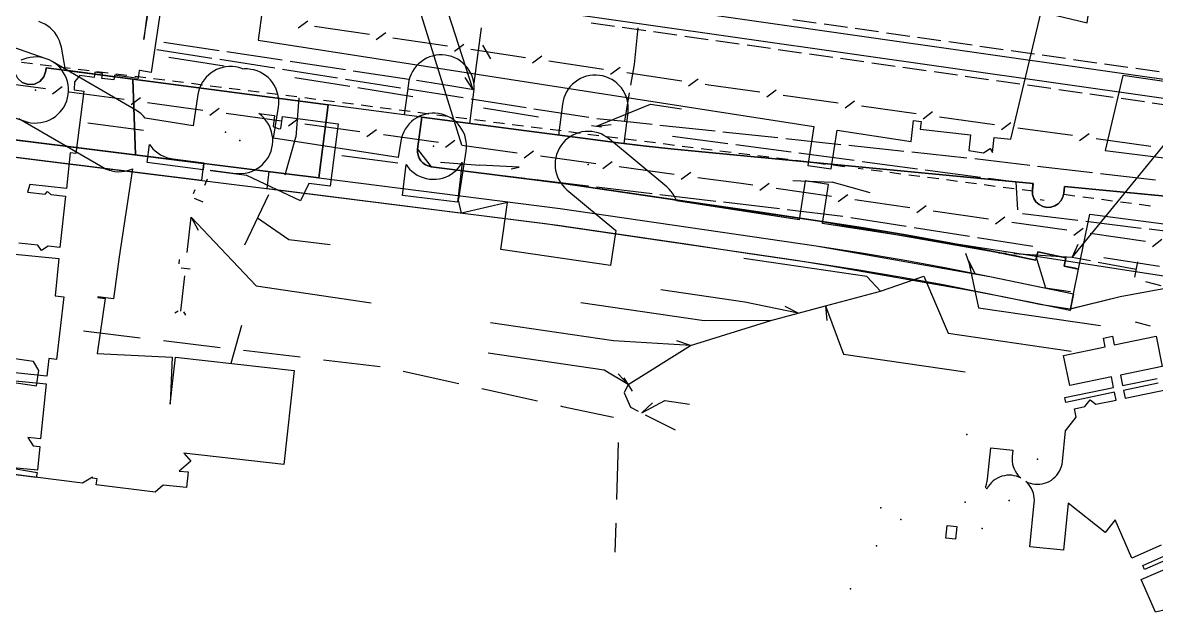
# Model space of a CAD drawing. Header units: metres. Extents: x -3782 to -2031, y 18790 to 19846.
# Drawn here: x -2949.8 to -2877.8, y 18841.5 to 18878.9 of the extents above; entities that cross this region are included whole.
import ezdxf

# ---------------------------------------------------------------- set-up
doc = ezdxf.new("R2010")
doc.units = ezdxf.units.M
for name, color, linetype in [('BOUNDARY', 7, 'Continuous'), ('CURB', 7, 'Continuous'), ('ELECTR_CABLE', 7, 'Continuous'), ('ELECTR_CABLE_COMM', 7, 'Continuous'), ('GRASS', 7, 'Continuous'), ('GROUND', 7, 'Continuous'), ('OVERHEAD_POWER_LINE', 7, 'Continuous'), ('ROAD', 7, 'Continuous'), ('SEWER', 7, 'Continuous'), ('SIDEWALK_PATH', 7, 'Continuous'), ('TREE', 7, 'Continuous'), ('WATER_PIPELINE', 7, 'Continuous')]:
    doc.layers.add(name, color=color, linetype=linetype)

msp = doc.modelspace()

# ---------------------------------------------------------------- linework, layer by layer
at = {"layer": 'BOUNDARY'}
msp.add_lwpolyline([(-2871.346, 18863.146), (-2880.079, 18861.528), (-2883.277, 18860.749), (-2885.199, 18861.048), (-2887.428, 18861.508), (-2889.762, 18861.954), (-2898.459, 18863.481), (-2900.672, 18863.838), (-2915.01, 18865.943), (-2916.599, 18866.161), (-2932.957, 18868.229), (-2933.119, 18868.249), (-2954.235, 18870.875), (-2956.163, 18871.211), (-2959.218, 18872.06), (-2959.662, 18872.182), (-2963.49, 18873.222), (-2965.783, 18874.097), (-2970.131, 18875.962), (-2978.826, 18878.573), (-2987.761, 18880.182), (-2994.569, 18881.013), (-3030.502, 18885.663)], dxfattribs=at)
at = {"layer": 'CURB'}
for points in [[(-2949.17, 18876.332), (-2949.874, 18876.419)], [(-2947.971, 18876.184), (-2948.674, 18876.271)], [(-2946.771, 18876.036), (-2947.474, 18876.123)], [(-2945.571, 18875.888), (-2946.275, 18875.975)], [(-2944.372, 18875.74), (-2945.075, 18875.827)], [(-2943.172, 18875.592), (-2943.875, 18875.679)], [(-2941.973, 18875.441), (-2942.676, 18875.53)], [(-2940.773, 18875.289), (-2941.477, 18875.378)], [(-2939.574, 18875.137), (-2940.277, 18875.226)], [(-2938.375, 18874.985), (-2939.078, 18875.074)], [(-2937.176, 18874.833), (-2937.879, 18874.922)], [(-2935.977, 18874.681), (-2936.68, 18874.77)], [(-2934.778, 18874.529), (-2935.481, 18874.618)], [(-2933.578, 18874.377), (-2934.281, 18874.467)], [(-2932.379, 18874.226), (-2933.082, 18874.315)], [(-2931.18, 18874.074), (-2931.883, 18874.163)], [(-2930.392, 18873.727), (-2930.979, 18869.087)], [(-2929.981, 18873.919), (-2930.684, 18874.01)], [(-2928.782, 18873.764), (-2929.485, 18873.855)], [(-2927.583, 18873.609), (-2928.286, 18873.7)], [(-2926.385, 18873.454), (-2927.088, 18873.545)], [(-2925.186, 18873.299), (-2925.889, 18873.39)], [(-2924.443, 18872.944), (-2924.708, 18870.919)], [(-2923.987, 18873.144), (-2924.69, 18873.235)], [(-2922.788, 18872.989), (-2923.491, 18873.08)], [(-2921.59, 18872.834), (-2922.292, 18872.925)], [(-2920.391, 18872.679), (-2921.094, 18872.77)], [(-2930.979, 18869.087), (-2933.196, 18869.368), (-2956.683, 18872.292)], [(-2919.297, 18872.538), (-2919.895, 18872.615)], [(-2919.192, 18872.524), (-2919.297, 18872.538)], [(-2917.993, 18872.372), (-2918.696, 18872.461)], [(-2916.794, 18872.219), (-2917.497, 18872.309)], [(-2915.595, 18872.067), (-2916.298, 18872.156)], [(-2914.395, 18871.915), (-2915.099, 18872.004)], [(-2913.196, 18871.762), (-2913.899, 18871.852)], [(-2911.997, 18871.61), (-2912.7, 18871.699)], [(-2910.798, 18871.458), (-2911.501, 18871.547)], [(-2909.599, 18871.305), (-2910.302, 18871.394)], [(-2924.708, 18870.919), (-2923.842, 18869.798)], [(-2908.4, 18871.153), (-2909.103, 18871.242)], [(-2907.2, 18871.002), (-2907.904, 18871.09)], [(-2906.001, 18870.851), (-2906.704, 18870.94)], [(-2904.802, 18870.7), (-2905.505, 18870.789)], [(-2903.602, 18870.55), (-2904.306, 18870.638)], [(-2902.403, 18870.399), (-2903.106, 18870.487)], [(-2901.204, 18870.248), (-2901.907, 18870.337)], [(-2900.004, 18870.098), (-2900.708, 18870.186)], [(-2898.805, 18869.947), (-2899.508, 18870.035)], [(-2897.606, 18869.796), (-2898.309, 18869.885)], [(-2923.842, 18869.798), (-2915.438, 18868.735), (-2899.171, 18866.346), (-2888.051, 18864.394), (-2885.435, 18863.856), (-2885.327, 18864.379), (-2883.529, 18864.006), (-2883.637, 18863.484), (-2882.732, 18863.296)], [(-2896.407, 18869.644), (-2896.722, 18869.685)], [(-2895.208, 18869.487), (-2895.911, 18869.579)], [(-2894.009, 18869.33), (-2894.712, 18869.422)], [(-2892.811, 18869.174), (-2893.514, 18869.265)], [(-2930.979, 18869.087), (-2915.654, 18867.15), (-2899.403, 18864.763), (-2888.371, 18862.826), (-2883.053, 18861.729)], [(-2891.612, 18869.017), (-2892.315, 18869.109)], [(-2890.414, 18868.86), (-2891.117, 18868.952)], [(-2889.215, 18868.703), (-2889.918, 18868.795)], [(-2888.017, 18868.547), (-2888.719, 18868.638)], [(-2886.818, 18868.39), (-2887.521, 18868.482)], [(-2885.619, 18868.233), (-2886.322, 18868.325)], [(-2884.922, 18867.659), (-2885.17, 18867.688)], [(-2882.963, 18867.928), (-2883.665, 18868.021)], [(-2881.764, 18867.77), (-2882.467, 18867.863)], [(-2880.566, 18867.612), (-2881.269, 18867.704)], [(-2879.368, 18867.453), (-2880.07, 18867.546)], [(-2878.169, 18867.295), (-2878.872, 18867.388)]]:
    msp.add_lwpolyline(points, dxfattribs=at)
at = {"layer": 'ELECTR_CABLE'}
for points in [[(-2921.184, 18874.686), (-2933.528, 18912.882)], [(-2941.033, 18879.746), (-2941.631, 18875.791), (-2942.355, 18875.9), (-2942.391, 18875.904), (-2942.461, 18875.408), (-2943.963, 18875.62), (-2944.004, 18875.307), (-2944.764, 18875.407), (-2944.722, 18875.727), (-2945.217, 18875.796), (-2945.26, 18875.473), (-2946.162, 18875.592), (-2946.505, 18875.196), (-2946.524, 18874.684), (-2945.901, 18874.604), (-2946.412, 18870.637), (-2946.774, 18870.684), (-2947.018, 18868.419), (-2949.349, 18868.67), (-2949.482, 18868.182), (-2948.367, 18868.061), (-2948.209, 18868.221), (-2948.008, 18868.023), (-2947.072, 18867.922), (-2947.424, 18864.663), (-2948.173, 18864.743), (-2948.601, 18864.468), (-2948.823, 18864.814), (-2950.038, 18864.945)], [(-2941.902, 18879.369), (-2941.967, 18878.91), (-2942.088, 18877.883), (-2941.789, 18879.86)], [(-2920.683, 18878.629), (-2921.132, 18875.098)], [(-2910.717, 18878.628), (-2910.959, 18876.295)], [(-2950.359, 18872.923), (-2949.667, 18872.684), (-2949.469, 18872.626), (-2949.267, 18872.588), (-2949.061, 18872.57), (-2948.855, 18872.573), (-2948.651, 18872.595), (-2948.449, 18872.637), (-2948.252, 18872.699), (-2948.063, 18872.78), (-2947.882, 18872.879), (-2947.712, 18872.996), (-2947.554, 18873.128), (-2947.41, 18873.275), (-2947.281, 18873.436), (-2947.168, 18873.609), (-2947.073, 18873.791), (-2946.996, 18873.983), (-2946.938, 18874.18), (-2946.9, 18874.383), (-2946.882, 18874.588), (-2946.885, 18874.794), (-2946.907, 18874.999), (-2946.949, 18875.201), (-2947.011, 18875.397), (-2947.092, 18875.587), (-2947.191, 18875.768), (-2947.308, 18875.938), (-2947.44, 18876.096), (-2947.587, 18876.24), (-2947.748, 18876.369), (-2947.921, 18876.481), (-2948.103, 18876.577), (-2948.295, 18876.654), (-2951.712, 18877.835)], [(-2941.268, 18877.245), (-2937.772, 18876.695)], [(-2937.318, 18877.161), (-2940.837, 18877.693)], [(-2933.304, 18876.554), (-2936.823, 18877.086)], [(-2940.503, 18876.765), (-2937.001, 18876.199)], [(-2937.278, 18876.618), (-2933.781, 18876.068)], [(-2929.29, 18875.947), (-2932.81, 18876.479)], [(-2933.287, 18875.991), (-2929.79, 18875.441)], [(-2925.276, 18875.339), (-2928.796, 18875.872)], [(-2910.959, 18876.295), (-2911.181, 18874.986)], [(-2932.511, 18875.472), (-2929.009, 18874.906)], [(-2929.296, 18875.364), (-2925.799, 18874.814)], [(-2922.656, 18874.943), (-2924.782, 18875.265)], [(-2921.268, 18874.701), (-2922.656, 18874.943)], [(-2921.184, 18874.686), (-2921.699, 18875.466)], [(-2928.516, 18874.826), (-2925.013, 18874.259)], [(-2925.305, 18874.737), (-2921.808, 18874.187)], [(-2911.264, 18874.493), (-2911.571, 18872.682)], [(-2921.314, 18874.11), (-2917.818, 18873.56)], [(-2920.524, 18873.533), (-2917.022, 18872.966)], [(-2917.324, 18873.483), (-2913.827, 18872.933)], [(-2913.35, 18872.381), (-2909.919, 18873.769)], [(-2909.919, 18873.769), (-2907.956, 18873.483)], [(-2913.331, 18872.869), (-2911.571, 18872.682)], [(-2942.12, 18872.101), (-2945.661, 18872.557)], [(-2913.659, 18872.422), (-2913.023, 18872.337)], [(-2913.35, 18872.381), (-2912.421, 18872.487)], [(-2911.571, 18872.682), (-2909.82, 18872.495)], [(-2909.323, 18872.442), (-2905.821, 18872.069)], [(-2905.324, 18872.016), (-2901.822, 18871.643)], [(-2908.515, 18871.738), (-2904.999, 18871.27)], [(-2901.325, 18871.59), (-2897.823, 18871.217)], [(-2883.13, 18864.03), (-2876.989, 18871.546)], [(-2904.503, 18871.204), (-2900.986, 18870.736)], [(-2900.491, 18870.67), (-2896.974, 18870.202)], [(-2897.325, 18871.164), (-2893.823, 18870.791)], [(-2893.326, 18870.738), (-2889.824, 18870.365)], [(-2925.975, 18870.025), (-2929.516, 18870.48)], [(-2896.478, 18870.136), (-2892.961, 18869.668)], [(-2889.327, 18870.308), (-2885.829, 18869.899)], [(-2885.333, 18869.841), (-2881.835, 18869.432)], [(-2917.895, 18869.05), (-2921.439, 18869.476)], [(-2892.466, 18869.602), (-2888.949, 18869.134)], [(-2881.338, 18869.374), (-2877.84, 18868.965)], [(-2914.065, 18868.59), (-2917.399, 18868.99)], [(-2913.855, 18868.565), (-2914.065, 18868.59)], [(-2909.814, 18868.08), (-2913.358, 18868.505)], [(-2888.453, 18869.068), (-2886.707, 18868.836)], [(-2886.707, 18868.836), (-2886.607, 18867.053)], [(-2935.676, 18864.833), (-2934.165, 18868.03)], [(-2905.774, 18867.595), (-2909.318, 18868.02)], [(-2901.733, 18867.11), (-2905.277, 18867.535)], [(-2897.693, 18866.625), (-2901.237, 18867.05)], [(-2934.87, 18866.54), (-2932.88, 18865.179)], [(-2893.673, 18865.992), (-2897.199, 18866.548)], [(-2886.291, 18866.823), (-2882.77, 18866.392)], [(-2882.274, 18866.331), (-2878.752, 18865.9)], [(-2889.653, 18865.359), (-2893.179, 18865.915)], [(-2878.256, 18865.839), (-2874.734, 18865.408)], [(-2932.88, 18865.179), (-2930.27, 18864.852)], [(-2885.634, 18864.725), (-2889.159, 18865.281)], [(-2883.13, 18864.03), (-2882.754, 18864.885)], [(-2950.499, 18864.261), (-2947.495, 18863.956), (-2947.735, 18861.594), (-2947.178, 18861.527), (-2947.655, 18857.556), (-2948.138, 18857.614), (-2948.252, 18856.493), (-2952.117, 18856.885)], [(-2889.559, 18863.337), (-2889.881, 18864.283)], [(-2887.338, 18864.283), (-2887.79, 18864.31)], [(-2883.13, 18864.03), (-2886.839, 18864.253)], [(-2885.46, 18864.17), (-2884.82, 18862.102)], [(-2896.182, 18862.823), (-2903.999, 18863.963)], [(-2889.72, 18863.81), (-2889.088, 18860.839)], [(-2889.72, 18863.81), (-2889.288, 18862.982)], [(-2881.974, 18863.81), (-2883.13, 18864.03)], [(-2879.08, 18863.26), (-2881.483, 18863.717)], [(-2877.594, 18863.457), (-2881.12, 18864.013)], [(-2878.978, 18863.749), (-2879.182, 18862.771)], [(-2895.32, 18861.88), (-2896.182, 18862.823)], [(-2895.32, 18861.88), (-2892.55, 18862.845)], [(-2892.55, 18862.845), (-2891.012, 18859.215)], [(-2903.918, 18861.2), (-2909.255, 18861.978)], [(-2884.82, 18862.102), (-2883.243, 18861.872)], [(-2878.474, 18862.494), (-2877.506, 18862.242)], [(-2900.533, 18860.493), (-2903.918, 18861.2)], [(-2898.795, 18860.955), (-2895.32, 18861.88)], [(-2906.503, 18859.997), (-2914.335, 18861.139)], [(-2902.27, 18860.03), (-2898.795, 18860.955)], [(-2900.533, 18860.493), (-2901.362, 18860.921)], [(-2898.795, 18860.955), (-2897.666, 18857.892)], [(-2898.795, 18860.955), (-2898.718, 18860.024)], [(-2889.088, 18860.839), (-2881.341, 18859.709)], [(-2912.264, 18858.736), (-2920.081, 18859.876)], [(-2907.37, 18858.43), (-2902.27, 18860.03)], [(-2902.27, 18860.03), (-2906.503, 18859.997)], [(-2879.141, 18859.939), (-2878.173, 18859.687)], [(-2945.927, 18859.363), (-2942.335, 18858.931)], [(-2891.012, 18859.215), (-2883.195, 18858.076)], [(-2940.846, 18858.753), (-2937.254, 18858.321)], [(-2907.37, 18858.43), (-2912.264, 18858.736)], [(-2911.33, 18855.96), (-2907.37, 18858.43)], [(-2907.37, 18858.43), (-2908.253, 18858.736)], [(-2935.764, 18858.142), (-2932.173, 18857.711)], [(-2912.865, 18856.872), (-2920.22, 18857.945)], [(-2897.666, 18857.892), (-2889.926, 18856.764)], [(-2930.683, 18857.532), (-2927.091, 18857.101)], [(-2911.33, 18855.96), (-2912.865, 18856.872)], [(-2952.225, 18856.393), (-2948.303, 18855.996), (-2948.656, 18852.513), (-2949.472, 18852.595), (-2949.121, 18852.057), (-2948.706, 18852.015), (-2948.858, 18850.516), (-2950.848, 18850.718), (-2948.877, 18850.378), (-2948.932, 18850.061), (-2950.92, 18850.309)], [(-2925.623, 18856.8), (-2922.09, 18856.02)], [(-2911.33, 18855.96), (-2911.976, 18856.635)], [(-2911.065, 18855.536), (-2911.595, 18856.384)], [(-2920.625, 18855.697), (-2917.093, 18854.918)], [(-2911.33, 18855.96), (-2911.58, 18855.43)], [(-2911.58, 18855.43), (-2911.19, 18854.52)], [(-2910.46, 18854.15), (-2909.017, 18854.948)], [(-2910.46, 18854.15), (-2909.793, 18854.804)], [(-2909.017, 18854.948), (-2907.44, 18854.718)], [(-2915.628, 18854.595), (-2915.506, 18854.568)], [(-2915.506, 18854.568), (-2912.271, 18853.884)], [(-2911.19, 18854.52), (-2910.695, 18854.269)], [(-2910.249, 18854.043), (-2908.349, 18853.08)], [(-2911.967, 18852.266), (-2912.076, 18848.65)], [(-2912.122, 18847.151), (-2912.178, 18845.313)]]:
    msp.add_lwpolyline(points, dxfattribs=at)
for points in [[(-2933.793, 18873.047), (-2933.881, 18872.361), (-2933.532, 18872.196), (-2933.394, 18872.23), (-2933.297, 18872.983), (-2929.757, 18872.528), (-2930.267, 18868.561), (-2931.62, 18868.735), (-2932.143, 18867.628), (-2935.555, 18869.241), (-2937.843, 18869.535), (-2937.838, 18869.575), (-2936.276, 18869.374), (-2936.07, 18869.358), (-2935.864, 18869.362), (-2935.659, 18869.386), (-2935.458, 18869.43), (-2935.262, 18869.494), (-2935.073, 18869.576), (-2934.894, 18869.677), (-2934.724, 18869.795), (-2934.568, 18869.928), (-2934.425, 18870.077), (-2934.297, 18870.239), (-2934.186, 18870.412), (-2934.092, 18870.596), (-2934.017, 18870.788), (-2933.961, 18870.986), (-2933.925, 18871.189), (-2933.909, 18871.394), (-2933.913, 18871.601), (-2933.937, 18871.805), (-2933.981, 18872.006), (-2934.045, 18872.203), (-2934.127, 18872.391), (-2934.228, 18872.571), (-2934.346, 18872.74), (-2934.48, 18872.897), (-2934.628, 18873.04), (-2934.79, 18873.167), (-2934.804, 18873.177)], [(-2938.339, 18869.599), (-2941.88, 18870.054), (-2941.732, 18871.202), (-2941.66, 18871.098), (-2941.526, 18870.941), (-2941.377, 18870.798), (-2941.216, 18870.671), (-2941.042, 18870.56), (-2940.858, 18870.466), (-2940.667, 18870.391), (-2940.468, 18870.335), (-2940.265, 18870.299), (-2938.282, 18870.044)], [(-2922.174, 18867.55), (-2925.677, 18867.97), (-2925.442, 18869.927), (-2925.353, 18869.802), (-2925.218, 18869.646), (-2925.069, 18869.504), (-2924.906, 18869.378), (-2924.731, 18869.268), (-2924.547, 18869.176), (-2924.354, 18869.103), (-2924.156, 18869.048), (-2923.952, 18869.014), (-2923.747, 18868.999), (-2923.541, 18869.005), (-2923.336, 18869.031), (-2923.135, 18869.077), (-2922.94, 18869.142), (-2922.752, 18869.226), (-2922.573, 18869.328), (-2922.405, 18869.447), (-2922.249, 18869.582), (-2922.107, 18869.732), (-2921.981, 18869.895), (-2921.871, 18870.069), (-2921.871, 18870.07)]]:
    msp.add_lwpolyline(points, close=True, dxfattribs=at)
at = {"layer": 'ELECTR_CABLE_COMM'}
for points in [[(-2921.898, 18871.159), (-2934.126, 18910.471)], [(-2932.292, 18878.615), (-2931.69, 18879.062)], [(-2931.25, 18878.728), (-2927.774, 18878.211)], [(-2927.333, 18877.878), (-2926.731, 18878.324)], [(-2926.29, 18877.991), (-2922.814, 18877.474)], [(-2922.373, 18877.14), (-2921.771, 18877.587)], [(-2921.33, 18877.253), (-2917.854, 18876.736)], [(-2920.587, 18877.521), (-2920.08, 18876.658)], [(-2917.414, 18876.403), (-2916.811, 18876.849)], [(-2916.371, 18876.516), (-2912.895, 18875.999)], [(-2912.454, 18875.665), (-2911.852, 18876.112)], [(-2911.411, 18875.778), (-2907.935, 18875.261)], [(-2951.841, 18875.234), (-2948.336, 18874.757)], [(-2947.891, 18874.429), (-2947.295, 18874.882)], [(-2907.494, 18874.928), (-2906.892, 18875.374)], [(-2906.451, 18875.041), (-2906.212, 18875.005)], [(-2906.212, 18875.005), (-2902.971, 18874.554)], [(-2946.85, 18874.554), (-2943.345, 18874.078)], [(-2942.9, 18873.75), (-2942.303, 18874.203)], [(-2902.527, 18874.225), (-2901.929, 18874.677)], [(-2901.485, 18874.348), (-2898.005, 18873.863)], [(-2941.859, 18873.875), (-2938.354, 18873.398)], [(-2937.909, 18873.07), (-2937.312, 18873.524)], [(-2897.561, 18873.534), (-2896.963, 18873.986)], [(-2896.519, 18873.657), (-2893.038, 18873.173)], [(-2936.867, 18873.196), (-2933.363, 18872.719)], [(-2932.918, 18872.391), (-2932.321, 18872.845)], [(-2892.595, 18872.843), (-2891.997, 18873.295)], [(-2891.553, 18872.966), (-2888.072, 18872.482)], [(-2931.876, 18872.517), (-2928.371, 18872.04)], [(-2927.927, 18871.712), (-2927.33, 18872.165)], [(-2887.628, 18872.153), (-2887.03, 18872.604)], [(-2886.586, 18872.275), (-2883.106, 18871.791)], [(-2926.885, 18871.837), (-2923.38, 18871.36)], [(-2922.935, 18871.032), (-2922.339, 18871.486)], [(-2882.662, 18871.462), (-2882.064, 18871.914)], [(-2881.62, 18871.584), (-2878.139, 18871.1)], [(-2921.894, 18871.158), (-2918.389, 18870.681)], [(-2917.944, 18870.353), (-2917.348, 18870.807)], [(-2916.903, 18870.479), (-2913.398, 18870.002)], [(-2912.953, 18869.674), (-2912.356, 18870.128)], [(-2911.912, 18869.8), (-2908.407, 18869.323)], [(-2907.962, 18868.995), (-2907.365, 18869.448)], [(-2906.92, 18869.12), (-2904.317, 18868.766)], [(-2904.317, 18868.766), (-2903.416, 18868.637)], [(-2902.974, 18868.306), (-2902.374, 18868.755)], [(-2901.932, 18868.424), (-2898.43, 18867.923)], [(-2897.988, 18867.592), (-2897.388, 18868.041)], [(-2896.945, 18867.71), (-2893.444, 18867.209)], [(-2893.001, 18866.878), (-2892.402, 18867.327)], [(-2891.959, 18866.996), (-2888.458, 18866.495)], [(-2888.015, 18866.163), (-2887.415, 18866.613)], [(-2886.973, 18866.282), (-2883.471, 18865.78)], [(-2883.029, 18865.449), (-2882.429, 18865.899)], [(-2881.986, 18865.568), (-2878.485, 18865.066)], [(-2878.042, 18864.735), (-2877.443, 18865.185)]]:
    msp.add_lwpolyline(points, dxfattribs=at)
at = {"layer": 'GRASS'}
for points in [[(-2942.794, 18875.359), (-2948.297, 18876.084), (-2948.324, 18875.879), (-2948.452, 18875.503), (-2948.706, 18875.216), (-2949.049, 18875.045), (-2949.445, 18875.018), (-2949.821, 18875.146), (-2950.108, 18875.4), (-2950.279, 18875.743), (-2950.306, 18876.139), (-2950.279, 18876.345), (-2954.065, 18876.843), (-2954.857, 18876.789), (-2955.543, 18876.447), (-2956.051, 18875.873), (-2956.309, 18875.122), (-2956.683, 18872.292), (-2942.624, 18870.542)], [(-2930.392, 18873.727), (-2942.794, 18875.359), (-2942.624, 18870.542), (-2933.196, 18869.368), (-2930.979, 18869.087)]]:
    msp.add_lwpolyline(points, close=True, dxfattribs=at)
msp.add_lwpolyline([(-2858.005, 18866.081), (-2883.632, 18868.534), (-2883.672, 18868.121), (-2883.728, 18867.864), (-2883.847, 18867.635), (-2884.022, 18867.443), (-2884.243, 18867.301), (-2884.494, 18867.221), (-2884.753, 18867.21), (-2885.005, 18867.265), (-2885.239, 18867.385), (-2885.434, 18867.563), (-2885.573, 18867.781), (-2885.652, 18868.028), (-2885.664, 18868.291), (-2885.623, 18868.724), (-2906.859, 18870.757), (-2908.622, 18870.934), (-2910.383, 18871.126), (-2912.143, 18871.334), (-2913.9, 18871.557), (-2924.443, 18872.944), (-2924.708, 18870.919), (-2924.714, 18870.722), (-2924.682, 18870.529), (-2924.612, 18870.346), (-2924.508, 18870.179), (-2924.372, 18870.035), (-2924.213, 18869.922), (-2924.034, 18869.842), (-2923.842, 18869.798), (-2915.438, 18868.735), (-2911.371, 18868.138), (-2907.304, 18867.541), (-2903.237, 18866.944), (-2899.171, 18866.346), (-2896.381, 18865.917), (-2893.597, 18865.448), (-2890.82, 18864.94), (-2888.051, 18864.394), (-2887.397, 18864.26), (-2886.743, 18864.126), (-2886.089, 18863.991), (-2885.435, 18863.856), (-2885.327, 18864.379), (-2883.529, 18864.006), (-2883.637, 18863.484), (-2883.41, 18863.437), (-2883.184, 18863.39), (-2882.958, 18863.343), (-2882.732, 18863.296), (-2882.021, 18866.771), (-2872.294, 18865.51)], dxfattribs=at)
at = {"layer": 'GROUND'}
for points in [[(-2949.821, 18875.146), (-2949.445, 18875.018), (-2949.049, 18875.045), (-2948.706, 18875.216), (-2948.452, 18875.503), (-2948.324, 18875.879), (-2948.297, 18876.084), (-2942.794, 18875.359), (-2930.392, 18873.727), (-2930.979, 18869.087), (-2933.196, 18869.368), (-2956.048, 18872.213)], [(-2871.346, 18863.146), (-2880.079, 18861.528), (-2883.252, 18860.755), (-2883.053, 18861.729), (-2882.732, 18863.296), (-2882.958, 18863.343), (-2883.184, 18863.39), (-2883.41, 18863.437), (-2883.637, 18863.484), (-2883.529, 18864.006), (-2885.327, 18864.379), (-2885.435, 18863.856), (-2886.089, 18863.991), (-2886.743, 18864.126), (-2887.397, 18864.26), (-2888.051, 18864.394), (-2890.82, 18864.94), (-2893.597, 18865.448), (-2896.381, 18865.917), (-2899.171, 18866.346), (-2903.237, 18866.944), (-2907.304, 18867.541), (-2911.371, 18868.138), (-2915.438, 18868.735), (-2923.842, 18869.798), (-2924.034, 18869.842), (-2924.213, 18869.922), (-2924.372, 18870.035), (-2924.508, 18870.179), (-2924.612, 18870.346), (-2924.682, 18870.529), (-2924.714, 18870.722), (-2924.708, 18870.919), (-2924.443, 18872.944), (-2913.9, 18871.557), (-2912.143, 18871.334), (-2910.383, 18871.126), (-2908.622, 18870.934), (-2906.859, 18870.757), (-2885.623, 18868.724), (-2885.664, 18868.291), (-2885.652, 18868.028), (-2885.573, 18867.781), (-2885.434, 18867.563), (-2885.239, 18867.385), (-2885.005, 18867.265), (-2884.753, 18867.21), (-2884.494, 18867.221), (-2884.243, 18867.301), (-2884.022, 18867.443), (-2883.847, 18867.635), (-2883.728, 18867.864), (-2883.672, 18868.121), (-2883.632, 18868.534), (-2858.005, 18866.081)]]:
    msp.add_lwpolyline(points, dxfattribs=at)
at = {"layer": 'OVERHEAD_POWER_LINE'}
for points in [[(-2932.253, 18874.173), (-2932.44, 18871.68)], [(-2933.132, 18869.278), (-2932.44, 18871.68)], [(-2923.251, 18870.095), (-2920.76, 18869.884)], [(-2918.263, 18869.764), (-2920.76, 18869.884)], [(-2918.768, 18869.654), (-2918.263, 18869.764)], [(-2900.871, 18868.928), (-2898.374, 18868.808)], [(-2895.966, 18868.136), (-2898.374, 18868.808)], [(-2935.887, 18859.704), (-2936.579, 18857.302)]]:
    msp.add_lwpolyline(points, dxfattribs=at)
at = {"layer": 'ROAD'}
msp.add_lwpolyline([(-2859.769, 18866.25), (-2883.622, 18868.533), (-2883.626, 18868.533), (-2883.63, 18868.531), (-2883.632, 18868.528), (-2883.633, 18868.524), (-2883.672, 18868.122), (-2883.672, 18868.121), (-2883.728, 18867.865), (-2883.729, 18867.864), (-2883.847, 18867.635), (-2883.848, 18867.634), (-2884.021, 18867.444), (-2884.022, 18867.443), (-2884.243, 18867.301), (-2884.244, 18867.301), (-2884.493, 18867.222), (-2884.495, 18867.221), (-2884.752, 18867.21), (-2884.753, 18867.21), (-2885.005, 18867.265), (-2885.006, 18867.265), (-2885.239, 18867.385), (-2885.24, 18867.386), (-2885.433, 18867.563), (-2885.434, 18867.564), (-2885.573, 18867.781), (-2885.574, 18867.782), (-2885.652, 18868.027), (-2885.652, 18868.028), (-2885.665, 18868.29), (-2885.665, 18868.291), (-2885.624, 18868.715), (-2885.624, 18868.719), (-2885.626, 18868.722), (-2885.629, 18868.724), (-2885.633, 18868.726), (-2906.86, 18870.757), (-2908.622, 18870.934), (-2910.383, 18871.126), (-2911.594, 18871.269), (-2911.342, 18873.248), (-2911.327, 18873.454), (-2911.331, 18873.66), (-2911.355, 18873.864), (-2911.4, 18874.066), (-2911.464, 18874.262), (-2911.547, 18874.45), (-2911.648, 18874.63), (-2911.766, 18874.799), (-2911.9, 18874.955), (-2912.049, 18875.098), (-2912.211, 18875.225), (-2912.384, 18875.336), (-2912.568, 18875.43), (-2912.76, 18875.504), (-2912.958, 18875.56), (-2913.161, 18875.596), (-2913.367, 18875.612), (-2913.573, 18875.608), (-2913.777, 18875.583), (-2913.979, 18875.539), (-2914.175, 18875.475), (-2914.363, 18875.392), (-2914.543, 18875.291), (-2914.712, 18875.173), (-2914.868, 18875.039), (-2915.011, 18874.89), (-2915.138, 18874.728), (-2915.249, 18874.554), (-2915.343, 18874.37), (-2915.417, 18874.178), (-2915.473, 18873.98), (-2915.509, 18873.777), (-2915.76, 18871.802), (-2921.394, 18872.543), (-2921.133, 18874.526), (-2921.116, 18874.732), (-2921.119, 18874.938), (-2921.143, 18875.142), (-2921.186, 18875.344), (-2921.249, 18875.54), (-2921.331, 18875.729), (-2921.431, 18875.909), (-2921.549, 18876.079), (-2921.682, 18876.236), (-2921.83, 18876.379), (-2921.991, 18876.507), (-2922.165, 18876.619), (-2922.348, 18876.713), (-2922.54, 18876.789), (-2922.738, 18876.846), (-2922.94, 18876.882), (-2923.146, 18876.899), (-2923.352, 18876.896), (-2923.557, 18876.872), (-2923.758, 18876.829), (-2923.954, 18876.766), (-2924.143, 18876.684), (-2924.323, 18876.584), (-2924.493, 18876.466), (-2924.65, 18876.333), (-2924.793, 18876.185), (-2924.922, 18876.024), (-2925.033, 18875.85), (-2925.127, 18875.667), (-2925.203, 18875.475), (-2925.26, 18875.277), (-2925.297, 18875.074), (-2925.558, 18873.092), (-2930.392, 18873.728), (-2942.794, 18875.36), (-2947.074, 18875.923), (-2947.338, 18877.387), (-2947.385, 18877.587), (-2947.451, 18877.783), (-2947.536, 18877.97), (-2947.639, 18878.149), (-2947.758, 18878.317), (-2947.894, 18878.472), (-2948.044, 18878.613), (-2948.208, 18878.738), (-2948.383, 18878.847), (-2948.567, 18878.939), (-2948.76, 18879.012)], dxfattribs=at)
for points in [[(-2956.184, 18871.118), (-2956.048, 18872.213), (-2956.047, 18872.213), (-2938.305, 18870.004), (-2938.441, 18868.911), (-2956.183, 18871.117), (-2956.184, 18871.117)], [(-2933.197, 18869.368), (-2930.979, 18869.087), (-2915.655, 18867.15), (-2915.654, 18867.15), (-2911.592, 18866.553), (-2907.529, 18865.957), (-2903.466, 18865.36), (-2899.403, 18864.764), (-2896.635, 18864.337), (-2893.874, 18863.872), (-2891.119, 18863.369), (-2888.371, 18862.826), (-2887.041, 18862.554), (-2885.712, 18862.28), (-2884.382, 18862.005), (-2883.054, 18861.729), (-2883.053, 18861.729), (-2883.053, 18861.728), (-2883.273, 18860.652), (-2883.273, 18860.651), (-2883.274, 18860.651), (-2884.603, 18860.927), (-2885.932, 18861.202), (-2887.262, 18861.476), (-2888.592, 18861.749), (-2891.324, 18862.288), (-2894.064, 18862.789), (-2896.81, 18863.251), (-2896.811, 18863.251), (-2899.563, 18863.675), (-2903.623, 18864.271), (-2907.683, 18864.868), (-2911.743, 18865.464), (-2915.803, 18866.06), (-2915.804, 18866.06), (-2933.038, 18868.239), (-2934.273, 18868.392), (-2934.137, 18869.485)]]:
    msp.add_lwpolyline(points, close=True, dxfattribs=at)
at = {"layer": 'SEWER'}
for points in [[(-2950.151, 18885.763), (-2851.313, 18871.662)], [(-2950.046, 18884.535), (-2851.308, 18870.449)], [(-2913.687, 18878.944), (-2912.202, 18878.733)], [(-2911.707, 18878.662), (-2910.222, 18878.45)], [(-2899.393, 18878.925), (-2900.877, 18879.137)], [(-2897.413, 18878.643), (-2898.898, 18878.855)], [(-2895.433, 18878.36), (-2896.918, 18878.572)], [(-2909.727, 18878.38), (-2908.242, 18878.168)], [(-2907.747, 18878.097), (-2906.262, 18877.885)], [(-2905.767, 18877.815), (-2904.282, 18877.603)], [(-2893.453, 18878.078), (-2894.938, 18878.29)], [(-2891.473, 18877.795), (-2892.958, 18878.007)], [(-2903.787, 18877.532), (-2902.302, 18877.32)], [(-2901.807, 18877.25), (-2900.322, 18877.038)], [(-2889.493, 18877.513), (-2890.978, 18877.725)], [(-2887.513, 18877.23), (-2888.998, 18877.442)], [(-2885.533, 18876.948), (-2887.018, 18877.16)], [(-2899.827, 18876.967), (-2898.342, 18876.755)], [(-2897.847, 18876.685), (-2896.362, 18876.473)], [(-2895.867, 18876.402), (-2894.382, 18876.19)], [(-2883.553, 18876.665), (-2885.038, 18876.877)], [(-2881.573, 18876.383), (-2883.058, 18876.595)], [(-2879.593, 18876.101), (-2881.078, 18876.312)], [(-2893.887, 18876.12), (-2892.402, 18875.908)], [(-2891.907, 18875.837), (-2890.422, 18875.626)], [(-2877.613, 18875.818), (-2879.098, 18876.03)], [(-2889.927, 18875.555), (-2888.442, 18875.343)], [(-2887.947, 18875.272), (-2886.462, 18875.061)], [(-2885.967, 18874.99), (-2884.482, 18874.778)], [(-2883.987, 18874.708), (-2882.502, 18874.496)], [(-2882.007, 18874.425), (-2880.522, 18874.213)], [(-2880.028, 18874.143), (-2878.543, 18873.931)], [(-2878.048, 18873.86), (-2876.563, 18873.648)], [(-2938.234, 18868.621), (-2938.059, 18869.036)], [(-2938.857, 18868.33), (-2938.965, 18868.074)], [(-2938.893, 18867.792), (-2938.354, 18867.565)], [(-2939.338, 18864.349), (-2939.089, 18866.594)], [(-2939.089, 18866.594), (-2934.973, 18862.222)], [(-2939.089, 18866.594), (-2938.654, 18865.767)], [(-2939.853, 18863.892), (-2939.883, 18863.616)], [(-2939.733, 18863.367), (-2939.152, 18863.302)], [(-2939.752, 18860.613), (-2939.503, 18862.858)], [(-2934.973, 18862.222), (-2927.659, 18861.156)], [(-2940.124, 18860.503), (-2939.917, 18860.644)], [(-2939.587, 18860.582), (-2939.446, 18860.375)], [(-2877.48, 18845.754), (-2879.352, 18844.937), (-2880.406, 18847.353), (-2881.039, 18846.559), (-2883.385, 18848.428), (-2883.684, 18845.443), (-2885.819, 18845.657), (-2885.541, 18848.438), (-2885.533, 18848.595), (-2885.54, 18848.752), (-2885.563, 18848.907), (-2885.601, 18849.06), (-2885.654, 18849.208), (-2885.721, 18849.35), (-2885.801, 18849.485), (-2885.894, 18849.611), (-2886, 18849.727), (-2886.075, 18849.796), (-2885.96, 18849.742), (-2885.813, 18849.688), (-2885.66, 18849.65), (-2885.505, 18849.627), (-2885.348, 18849.619), (-2885.192, 18849.626), (-2885.036, 18849.649), (-2884.884, 18849.687), (-2884.736, 18849.74), (-2884.594, 18849.807), (-2884.459, 18849.887), (-2884.333, 18849.98), (-2884.216, 18850.086), (-2884.111, 18850.202), (-2884.017, 18850.328), (-2883.936, 18850.462), (-2883.869, 18850.604), (-2883.815, 18850.752), (-2883.777, 18850.904), (-2883.754, 18851.059), (-2883.557, 18853.027), (-2882.872, 18853.887), (-2882.983, 18854.422), (-2882.34, 18854.555), (-2881.996, 18854.987), (-2881.636, 18854.701), (-2880.34, 18854.97), (-2880.443, 18855.465), (-2883.544, 18854.822), (-2883.607, 18855.125), (-2880.506, 18855.769), (-2880.645, 18856.439), (-2883.288, 18855.89), (-2883.685, 18857.803), (-2881.041, 18858.351), (-2881.156, 18858.906), (-2880.584, 18859.025), (-2880.469, 18858.47), (-2877.81, 18859.021), (-2877.413, 18857.109), (-2880.072, 18856.557), (-2879.933, 18855.887), (-2877.732, 18856.344)], [(-2877.669, 18856.041), (-2879.87, 18855.584), (-2879.767, 18855.089), (-2877.108, 18855.64)], [(-2876.177, 18845.243), (-2878.534, 18844.214), (-2878.645, 18844.469), (-2876.543, 18845.386)], [(-2875.887, 18841.964), (-2877.847, 18841.487), (-2878.752, 18843.562), (-2875.505, 18844.979)]]:
    msp.add_lwpolyline(points, dxfattribs=at)
for points in [[(-2886.896, 18851.794), (-2886.938, 18851.378), (-2886.946, 18851.221), (-2886.938, 18851.064), (-2886.916, 18850.909), (-2886.878, 18850.757), (-2886.825, 18850.609), (-2886.758, 18850.467), (-2886.678, 18850.332), (-2886.584, 18850.206), (-2886.479, 18850.089), (-2886.403, 18850.021), (-2886.518, 18850.075), (-2886.666, 18850.128), (-2886.818, 18850.167), (-2886.973, 18850.19), (-2887.13, 18850.198), (-2887.287, 18850.19), (-2887.443, 18850.168), (-2887.595, 18850.13), (-2887.743, 18850.077), (-2887.885, 18850.01), (-2888.02, 18849.93), (-2888.146, 18849.836), (-2888.262, 18849.731), (-2888.368, 18849.615), (-2888.462, 18849.489), (-2888.543, 18849.354), (-2888.557, 18849.323), (-2888.591, 18849.38), (-2888.643, 18849.449), (-2888.623, 18849.49), (-2888.57, 18849.638), (-2888.532, 18849.79), (-2888.508, 18849.946), (-2888.309, 18851.936)], [(-2891.166, 18846.192), (-2891.085, 18847.001), (-2890.456, 18846.938), (-2890.537, 18846.129)]]:
    msp.add_lwpolyline(points, close=True, dxfattribs=at)
at = {"layer": 'SIDEWALK_PATH'}
msp.add_lwpolyline([(-2924.708, 18870.919), (-2924.443, 18872.944), (-2930.392, 18873.727), (-2930.979, 18869.087), (-2915.654, 18867.15), (-2911.592, 18866.553), (-2907.529, 18865.957), (-2903.466, 18865.36), (-2899.403, 18864.763), (-2896.635, 18864.337), (-2893.874, 18863.872), (-2891.119, 18863.368), (-2888.371, 18862.826), (-2887.041, 18862.553), (-2885.712, 18862.28), (-2884.382, 18862.005), (-2883.053, 18861.729), (-2882.732, 18863.296), (-2882.958, 18863.343), (-2883.184, 18863.39), (-2883.41, 18863.437), (-2883.637, 18863.484), (-2883.529, 18864.006), (-2885.327, 18864.379), (-2885.435, 18863.856), (-2886.089, 18863.991), (-2886.743, 18864.126), (-2887.397, 18864.26), (-2888.051, 18864.394), (-2890.82, 18864.94), (-2893.597, 18865.448), (-2896.381, 18865.917), (-2899.171, 18866.346), (-2903.237, 18866.944), (-2907.304, 18867.541), (-2911.371, 18868.138), (-2915.438, 18868.735), (-2923.842, 18869.798), (-2924.034, 18869.842), (-2924.213, 18869.922), (-2924.372, 18870.035), (-2924.508, 18870.179), (-2924.612, 18870.346), (-2924.682, 18870.529), (-2924.714, 18870.722)], close=True, dxfattribs=at)
at = {"layer": 'TREE'}
for p in [(-2948.981, 18874.669), (-2936.912, 18871.985), (-2936.008, 18871.457), (-2923.702, 18871.098), (-2913.879, 18869.943), (-2889.832, 18852.789), (-2885.346, 18851.219), (-2889.923, 18848.493), (-2887.133, 18848.598), (-2895.298, 18848.123), (-2894.008, 18847.379), (-2888.86, 18846.817), (-2895.565, 18845.717), (-2897.218, 18842.986)]:
    msp.add_point(p, dxfattribs=at)
at = {"layer": 'WATER_PIPELINE'}
for points in [[(-2934.554, 18879.875), (-2934.828, 18877.831), (-2899.548, 18872.354), (-2899.932, 18869.881), (-2898.449, 18869.651), (-2898.065, 18872.124), (-2893.37, 18871.395), (-2893.222, 18872.732), (-2892.725, 18872.677), (-2892.78, 18872.18), (-2889.588, 18871.827), (-2889.699, 18870.825), (-2888.766, 18870.68), (-2888.354, 18870.943), (-2888.203, 18870.706), (-2888.097, 18871.662), (-2887.042, 18871.545), (-2885.11, 18879.642), (-2882.192, 18878.946), (-2881.759, 18881.915)], [(-2877.189, 18862.811), (-2898.986, 18866.195), (-2898.602, 18868.665), (-2900.085, 18868.896), (-2900.468, 18866.425), (-2908.273, 18867.637), (-2908.289, 18867.682), (-2908.376, 18867.869), (-2908.48, 18868.047), (-2908.601, 18868.214), (-2908.738, 18868.368), (-2908.889, 18868.508), (-2912.532, 18871.554), (-2912.696, 18871.678), (-2912.872, 18871.786), (-2913.057, 18871.875), (-2913.251, 18871.947), (-2913.45, 18871.999), (-2913.654, 18872.031), (-2913.859, 18872.043), (-2914.065, 18872.035), (-2914.269, 18872.006), (-2914.47, 18871.958), (-2914.664, 18871.89), (-2914.852, 18871.804), (-2915.029, 18871.7), (-2915.196, 18871.578), (-2915.35, 18871.441), (-2915.49, 18871.29), (-2915.614, 18871.126), (-2915.722, 18870.95), (-2915.811, 18870.764), (-2915.883, 18870.571), (-2915.935, 18870.372), (-2915.967, 18870.168), (-2915.979, 18869.962), (-2915.971, 18869.756), (-2915.942, 18869.552), (-2915.894, 18869.352), (-2915.826, 18869.157), (-2915.74, 18868.97), (-2915.636, 18868.792), (-2915.514, 18868.626), (-2915.378, 18868.472), (-2915.226, 18868.332), (-2912.127, 18865.74), (-2912.449, 18863.529), (-2919.429, 18864.547), (-2918.996, 18867.516), (-2921.92, 18866.843), (-2922.112, 18867.678), (-2922.095, 18867.758), (-2921.627, 18870.777), (-2921.605, 18870.982), (-2921.604, 18871.188), (-2921.623, 18871.393), (-2921.661, 18871.595), (-2921.72, 18871.793), (-2921.797, 18871.984), (-2921.893, 18872.166), (-2922.007, 18872.338), (-2922.136, 18872.499), (-2922.281, 18872.645), (-2922.44, 18872.777), (-2922.61, 18872.893), (-2922.791, 18872.991), (-2922.981, 18873.071), (-2923.178, 18873.132), (-2923.38, 18873.174), (-2923.585, 18873.196), (-2923.791, 18873.197), (-2923.996, 18873.178), (-2924.198, 18873.139), (-2924.396, 18873.081), (-2924.587, 18873.003), (-2924.769, 18872.907), (-2924.941, 18872.794), (-2925.102, 18872.664), (-2925.248, 18872.52), (-2925.38, 18872.361), (-2925.496, 18872.191), (-2925.594, 18872.01), (-2925.674, 18871.82), (-2925.735, 18871.623), (-2925.777, 18871.421), (-2925.939, 18870.379), (-2933.859, 18871.609), (-2933.552, 18873.585), (-2933.531, 18873.79), (-2933.529, 18873.996), (-2933.548, 18874.201), (-2933.587, 18874.404), (-2933.645, 18874.601), (-2933.723, 18874.792), (-2933.819, 18874.975), (-2933.932, 18875.147), (-2934.062, 18875.307), (-2934.207, 18875.454), (-2934.365, 18875.585), (-2934.536, 18875.701), (-2934.717, 18875.799), (-2934.907, 18875.88), (-2935.103, 18875.941), (-2935.305, 18875.982), (-2935.51, 18876.004), (-2935.716, 18876.005), (-2935.796, 18875.998), (-2935.869, 18876.029), (-2936.066, 18876.09), (-2936.268, 18876.132), (-2936.473, 18876.153), (-2936.679, 18876.155), (-2936.884, 18876.136), (-2937.087, 18876.097), (-2937.284, 18876.039), (-2937.475, 18875.961), (-2937.658, 18875.865), (-2937.83, 18875.752), (-2937.99, 18875.622), (-2938.137, 18875.477), (-2938.268, 18875.319), (-2938.384, 18875.148), (-2938.482, 18874.967), (-2938.563, 18874.778), (-2938.624, 18874.581), (-2938.665, 18874.379), (-2938.972, 18872.403), (-2942.004, 18872.873), (-2942.12, 18873.011), (-2942.268, 18873.155), (-2942.429, 18873.283), (-2942.602, 18873.395), (-2947.927, 18876.485), (-2948.11, 18876.58), (-2948.302, 18876.656), (-2948.5, 18876.713), (-2948.702, 18876.75), (-2948.908, 18876.768), (-2949.114, 18876.765), (-2949.318, 18876.741), (-2949.52, 18876.698), (-2949.716, 18876.636), (-2949.906, 18876.554)], [(-2874.842, 18874.844), (-2879.91, 18875.582), (-2881.044, 18870.832), (-2859.502, 18868.131)], [(-2950.035, 18872.852), (-2944.71, 18869.763), (-2944.527, 18869.668), (-2944.335, 18869.592), (-2944.137, 18869.535), (-2943.935, 18869.498), (-2943.729, 18869.48), (-2943.523, 18869.483), (-2943.318, 18869.506), (-2943.117, 18869.549), (-2942.921, 18869.612), (-2942.819, 18869.656), (-2943.665, 18864.074), (-2944.016, 18861.396), (-2945.013, 18861.527), (-2945.017, 18861.497), (-2944.558, 18861.429), (-2945.072, 18857.92), (-2940.291, 18857.705), (-2940.426, 18854.708), (-2940.094, 18857.69), (-2932.551, 18856.851), (-2933.213, 18850.888), (-2939.548, 18851.592), (-2939.116, 18851.1), (-2939.845, 18850.46), (-2939.288, 18850.404), (-2939.388, 18849.409), (-2940.872, 18849.558), (-2941.37, 18849.121), (-2945.117, 18849.587), (-2945.058, 18849.978), (-2945.358, 18850.008), (-2945.352, 18850.065), (-2945.987, 18849.695), (-2950.496, 18850.256)], [(-2951.382, 18856.242), (-2948.906, 18855.88), (-2948.764, 18856.848), (-2949.104, 18857.425), (-2951.164, 18857.727)]]:
    msp.add_lwpolyline(points, dxfattribs=at)

doc.saveas('drawing.dxf')
